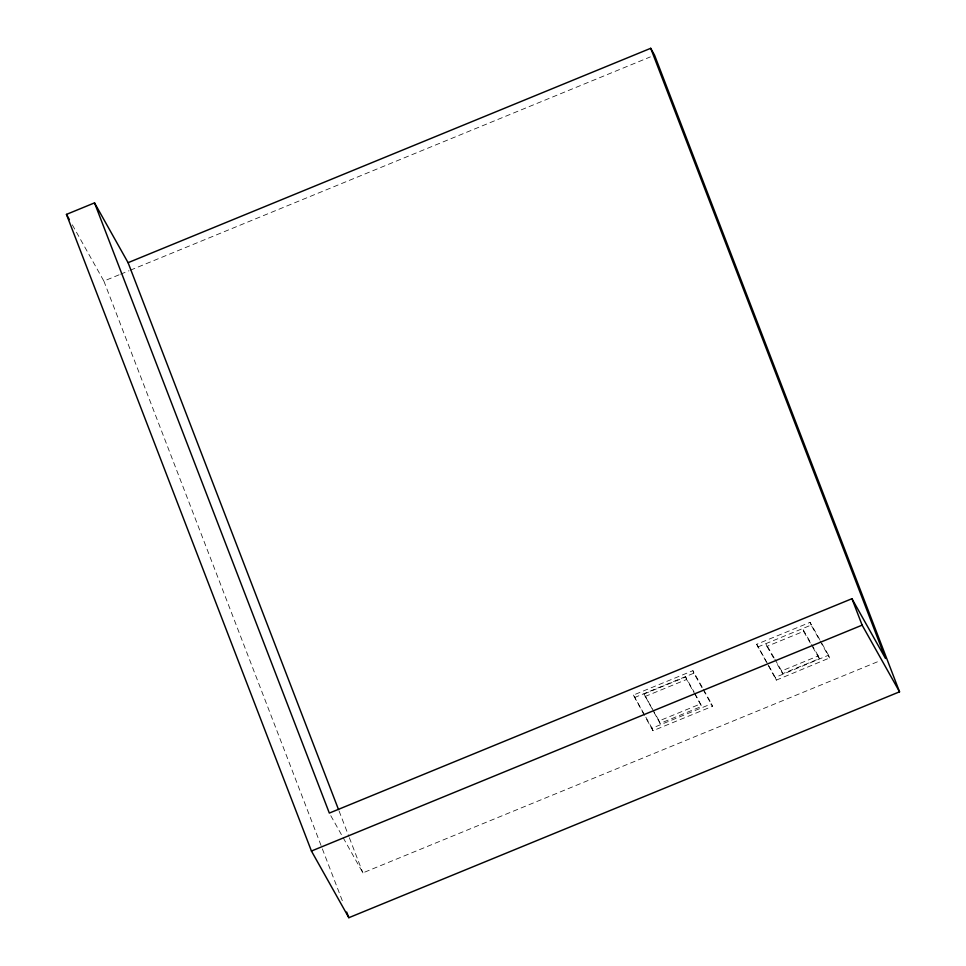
<?xml version="1.0" encoding="UTF-8"?>
<svg xmlns="http://www.w3.org/2000/svg" width="966" height="966" viewBox="0 0 966 966"><rect width="100%" height="100%" fill="white"/><g stroke="black" fill="none" stroke-linecap="round" stroke-linejoin="round"><path stroke-width="0.72" stroke-dasharray="4.83 3.62" d="M768.827 665.924L775.263 677.395L828.526 655.214L829.577 657.955L776.314 680.124L756.668 644.262L810.076 622.358L821.148 642.076M72.329 224.849L103.869 281.058L119.204 274.767M120.605 274.187L128.973 270.758M130.362 270.19L650.384 56.885M644.407 715.432L633.43 695.061L692.912 670.67L702.91 688.504M634.396 697.597L693.878 673.193L702.451 688.48M757.73 647.003L811.126 625.087L819.253 639.552M694.977 693.588L701.69 706.351L660.08 723.425L644.02 694.011L685.631 676.949L694.252 692.308M644.998 696.534L686.609 679.472L693.793 692.272M774.128 657.931L765.893 643.646L766.944 646.375L803.579 631.353L811.826 645.638M644.02 694.011L659.114 720.902L700.724 703.828M774.877 659.235L781.627 670.935L818.262 655.902L819.313 658.643L782.677 673.664L776.688 663.268M633.43 695.061L652.014 728.195L711.495 703.791L712.461 706.315L652.992 730.719L645.119 716.7M330.783 815.678L362.89 872.878L879.929 660.792M818.262 655.902L802.529 628.612L803.579 631.353M812.575 646.942L819.313 658.643M766.944 646.375L773.681 658.075M821.885 643.392L828.526 655.214M819.989 640.869L829.577 657.955M756.668 644.262L768.115 664.656M703.634 689.772L711.495 703.791M703.176 689.76L712.461 706.315M694.506 693.552L701.69 706.351M810.076 622.358L811.126 625.087M781.627 670.935L782.677 673.664M775.263 677.395L776.314 680.124M692.912 670.67L693.878 673.193M685.631 676.949L686.609 679.472M659.114 720.902L660.08 723.425M652.014 728.195L652.992 730.719M339.078 811.017L348.823 836.327M349.354 837.727L362.89 872.878M103.869 281.058L343.425 903.621"/><path stroke-width="1.45" d="M128.08 262.68L650.71 48.3L654.562 55.171L899.539 691.813L348.847 917.7L311.438 851.034L66.461 214.392L94.523 202.884L128.08 262.68L338.535 809.605M650.71 48.3L885.508 658.498L851.952 598.703L329.334 813.082L94.523 202.884M311.438 851.034L862.131 625.147L899.539 691.813M66.461 214.392L69.395 219.62M851.952 598.703L862.131 625.147M346.685 912.061L348.847 917.7"/></g></svg>
